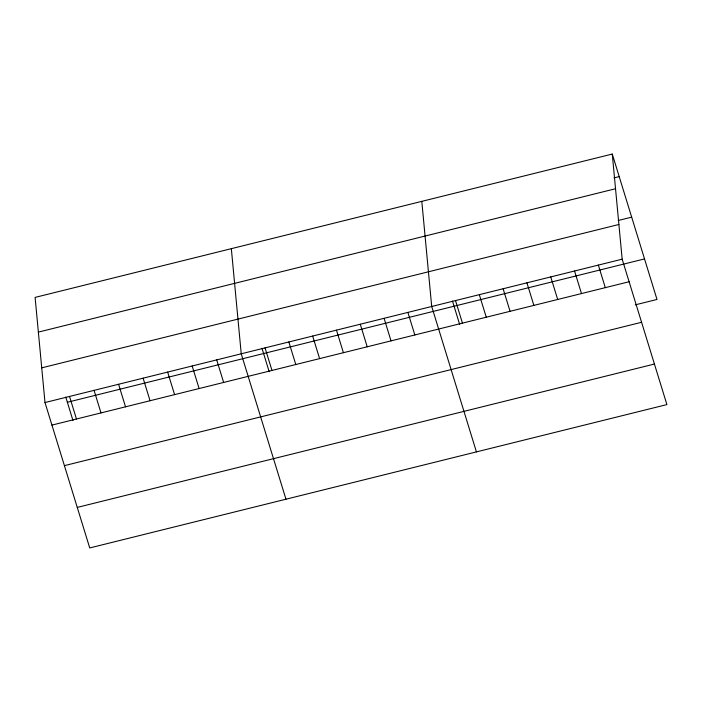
<?xml version="1.0" encoding="UTF-8"?>
<svg xmlns="http://www.w3.org/2000/svg" width="702" height="702" viewBox="0 0 702 702"><rect width="100%" height="100%" fill="white"/><g stroke="black" fill="none" stroke-linecap="round" stroke-linejoin="round"><path stroke-width="1.05" d="M612.267 154.054L35.1 297.411L44.998 402.544L89.733 547.946L666.9 404.589L622.165 259.178L612.267 154.054L657.002 299.456L635.266 304.861M614.039 177.896L619.208 176.614M38.364 332.107L615.54 188.741M618.225 220.489L631.686 217.155M41.734 367.848L618.901 224.482M44.998 402.544L622.165 259.178M67.366 402.281L644.533 258.915M51.939 425.105L629.106 281.739M64.409 465.645L641.575 322.279M77.255 507.414L654.431 364.048M598.358 265.093L605.299 287.653M574.552 271.007L581.493 293.568M550.745 276.921L557.686 299.482M526.93 282.836L533.871 305.396M503.123 288.75L510.064 311.311M479.317 294.664L486.258 317.225M455.51 300.57L462.451 323.139M452.457 301.009L459.678 324.473M476.43 451.895L431.704 306.484L421.805 201.36M407.888 312.399L414.829 334.968M384.082 318.313L391.023 340.874M360.275 324.227L367.216 346.788M336.469 330.142L343.41 352.702M312.662 336.056L319.603 358.617M288.847 341.971L295.788 364.531M265.04 347.885L271.981 370.445M261.995 348.315L269.208 371.779M285.968 499.21L241.234 353.799L231.335 248.675M216.707 359.889L223.648 382.45M192.172 365.988L199.114 388.548M167.646 372.078L174.587 394.638M143.111 378.167L150.052 400.737M118.585 384.266L125.526 406.827M94.059 390.356L101 412.916M69.524 396.446L76.465 419.015M65.76 397.06L72.973 420.524"/></g></svg>
